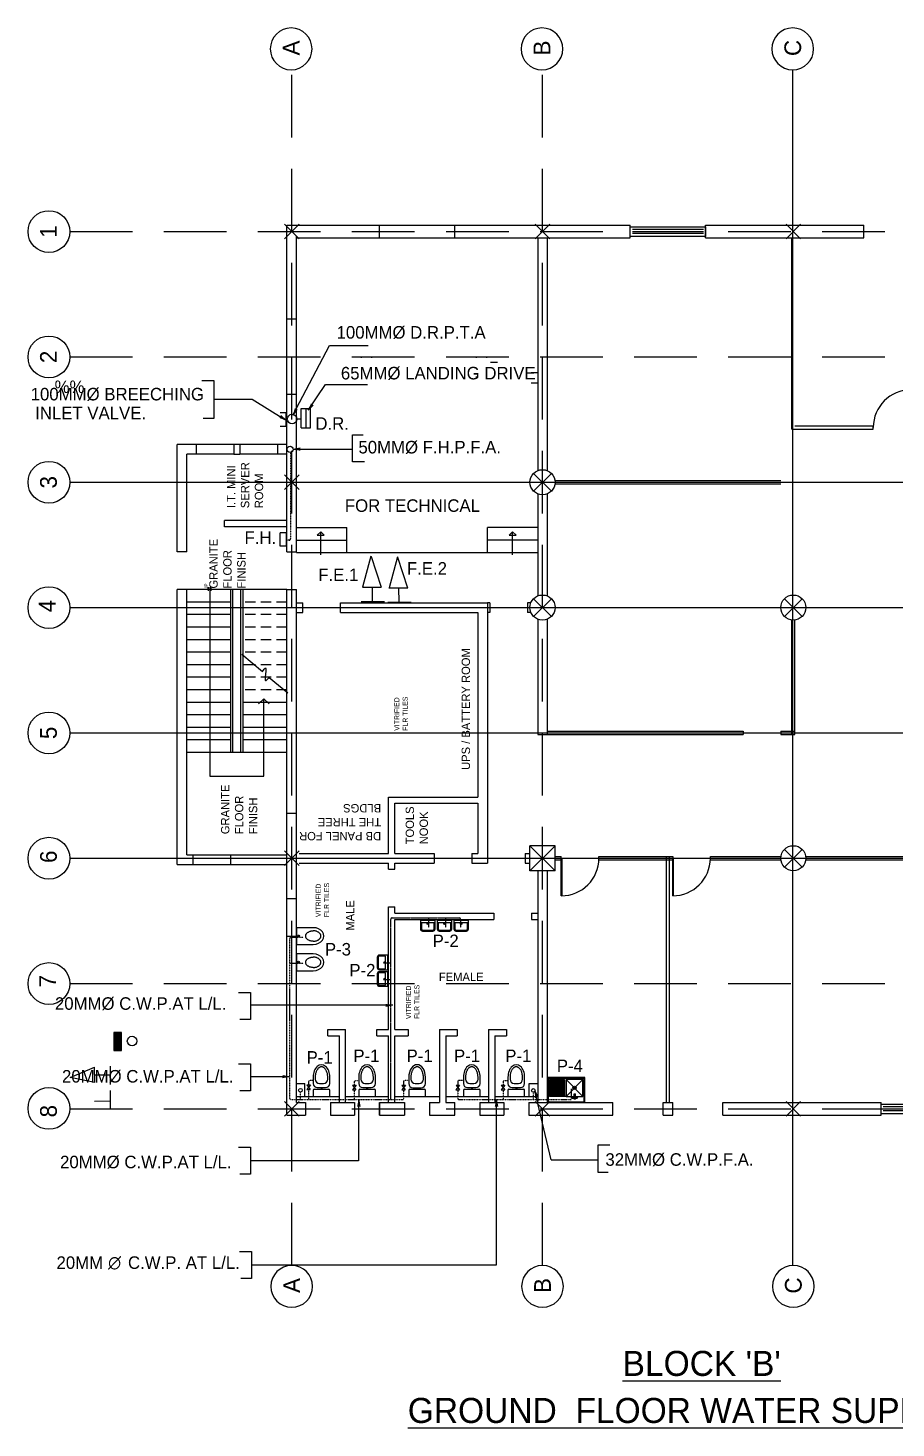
# Model space of a CAD drawing. Extents: x -2017610 to 288295, y -639251 to 250994.
# Drawn here: x -297387 to -276622, y -79138 to -45626 of the extents above; entities that cross this region are included whole.
import ezdxf
from ezdxf.enums import TextEntityAlignment as Align

# ---------------------------------------------------------------- set-up
doc = ezdxf.new("R2010")
doc.units = 0
doc.header["$LTSCALE"] = 2
doc.header["$MEASUREMENT"] = 0
for name, pattern in [('DASHDOT', [1, 0.5, -0.25, 0, -0.25]), ('DASHED', [0.75, 0.5, -0.25]), ('DASHED2', [0.375, 0.25, -0.125])]:
    doc.linetypes.add(name, pattern=pattern)
doc.layers.get('0').update_dxf_attribs({"linetype": 'CONTINUOUS'})
for name, color, linetype in [('DIM', 8, 'CONTINUOUS'), ('DOORS', 8, 'CONTINUOUS'), ('FIXTURES', 7, 'CONTINUOUS'), ('GRID', 8, 'CONTINUOUS'), ('GRIDLINES', 8, 'DASHED2'), ('HANDRAILS', 8, 'CONTINUOUS'), ('HATCH', 8, 'CONTINUOUS'), ('LAYER1', 8, 'CONTINUOUS'), ('LAYER2', 8, 'CONTINUOUS'), ('LAYER3', 8, 'DASHED'), ('LAYER5', 8, 'CONTINUOUS'), ('SUPERVISOR_S_SEAT', 7, 'CONTINUOUS'), ('TEXT', 8, 'CONTINUOUS'), ('TEXT3', 8, 'CONTINUOUS'), ('WALLS', 8, 'CONTINUOUS'), ('WIN_DOORS', 8, 'CONTINUOUS'), ('WINDOWS_DOORS', 8, 'CONTINUOUS')]:
    doc.layers.add(name, color=color, linetype=linetype)
doc.styles.add('LUCY', font='lsansi.ttf')
doc.styles.add('STYLUS', font='stylu.ttf')

# ---------------------------------------------------------------- blocks, each defined once
blk = doc.blocks.new('GRID_NO')
at = {"layer": 'GRID'}
blk.add_circle((0, 500), 500, dxfattribs=at)
blk.add_attdef('GRNO', text='', height=400, dxfattribs=at).set_placement((0, 500), align=Align.MIDDLE_CENTER)
blk = doc.blocks.new('600_SQ_COLUMN')
at = {"layer": 'LAYER1'}
for p, q in [((303, 303), (-297, -297)), ((303, -297), (-297, 303))]:
    blk.add_line(p, q, dxfattribs=at)
at = {"layer": 'LAYER2'}
for p, q in [((-297, -297), (-297, 303)), ((-297, 303), (303, 303)), ((303, -297), (303, 303)), ((-297, -297), (303, -297))]:
    blk.add_line(p, q, dxfattribs=at)
blk = doc.blocks.new('600_DIAM_COLUMN')
at = {"layer": 'LAYER1'}
for p, q in [((86296, -121048), (85872, -121472)), ((86296, -121472), (85872, -121048))]:
    blk.add_line(p, q, dxfattribs=at)
at = {"layer": 'LAYER2'}
blk.add_circle((86084, -121260), 300, dxfattribs=at)
blk = doc.blocks.new('W1800')
at = {"layer": 'WINDOWS_DOORS'}
for p, q in [((0, -1800), (0, 0)), ((0, 0), (230, 0)), ((230, 0), (230, -1800)), ((69, -1750), (69, -50)), ((114, -50), (114, -1750)), ((161, -1750), (161, -50)), ((230, -1800), (0, -1800))]:
    blk.add_line(p, q, dxfattribs=at)
blk = doc.blocks.new('STEP_CUT')
at = {"layer": 'HANDRAILS', "linetype": 'CONTINUOUS'}
for p, q in [((333, 571), (-86, 79)), ((-225, -85), (-599, -524))]:
    blk.add_line(p, q, dxfattribs=at)
for points, knots in [([(-224, 17), (-266, 20), (-337, 17), (-265, -49), (-225, -85)], [321.725709, 321.725709, 321.725709, 321.725709, 418.129398, 535.034836, 535.034836, 535.034836, 535.034836]), ([(-86, 79), (-42, 49), (80, -36), (-134, 10), (-224, 17)], [0, 0, 0, 0, 115.30598, 321.725709, 321.725709, 321.725709, 321.725709])]:
    blk.add_open_spline(points, degree=3, knots=knots, dxfattribs=at)
blk = doc.blocks.new('WC')
for p, q in [((0, 458), (0, 308)), ((50, 458), (50, 408)), ((350, 408), (350, 458)), ((400, 308), (400, 458)), ((0, 150), (0, 0)), ((0, 0), (400, 0)), ((25, 175), (375, 175)), ((100, 208), (300, 208)), ((150, 308), (250, 308)), ((190, 208), (190, 175)), ((210, 208), (210, 175)), ((400, 0), (400, 150))]:
    blk.add_line(p, q)
for centre, radius, start, end in [((150, 408), 100, 180, 270), ((250, 408), 100, 270, 0), ((100, 308), 100, 180, 270), ((25, 150), 25, 90, 180), ((300, 308), 100, 270, 0), ((300, 308), 100, 270, 0), ((375, 150), 25, 360, 90)]:
    blk.add_arc(centre, radius, start, end)
blk.add_ellipse((200, 458), major_axis=(0, 300), ratio=0.666667, start_param=4.712389, end_param=7.853982)
blk.add_open_spline([(350, 458), (350, 466), (350, 474), (348, 496), (347, 510), (342, 537), (339, 551), (332, 576), (327, 588), (318, 611), (312, 622), (301, 641), (294, 650), (283, 665), (277, 670), (266, 681), (261, 685), (250, 693), (244, 696), (233, 701), (228, 703), (217, 706), (212, 707), (201, 708), (196, 708), (185, 706), (180, 705), (169, 702), (163, 700), (152, 694), (147, 691), (136, 682), (130, 678), (119, 667), (114, 661), (104, 647), (99, 640), (89, 624), (85, 616), (77, 598), (73, 589), (66, 569), (63, 559), (58, 538), (56, 527), (53, 506), (52, 494), (50, 475), (50, 466), (50, 458)], degree=3, knots=[4.712389, 4.712389, 4.712389, 4.712389, 4.805294, 4.805294, 4.96378, 4.96378, 5.122267, 5.122267, 5.280753, 5.280753, 5.439239, 5.439239, 5.597725, 5.597725, 5.724795, 5.724795, 5.851866, 5.851866, 5.978936, 5.978936, 6.106006, 6.106006, 6.233076, 6.233076, 6.360146, 6.360146, 6.487216, 6.487216, 6.614287, 6.614287, 6.741357, 6.741357, 6.868427, 6.868427, 6.995497, 6.995497, 7.122567, 7.122567, 7.249638, 7.249638, 7.376708, 7.376708, 7.503778, 7.503778, 7.630848, 7.630848, 7.757918, 7.757918, 7.853982, 7.853982, 7.853982, 7.853982])
blk = doc.blocks.new('BIDET')
for p, q in [((0, 400), (0, 0)), ((400, 0), (400, 400)), ((0, 0), (400, 0)), ((0, 0), (200, 0)), ((0, 0), (200, 0))]:
    blk.add_line(p, q)
for radius in [23.9, 18.9, 13.9]:
    blk.add_circle((200, 50), radius)
blk.add_ellipse((200, 400), major_axis=(0, 256), ratio=0.780874, start_param=4.712389, end_param=7.853982)
for points in [[(325, 400), (325, 406), (325, 413), (323, 429), (322, 439), (318, 459), (316, 469), (309, 487), (306, 496), (298, 512), (293, 520), (284, 534), (279, 540), (268, 551), (263, 556), (252, 564), (246, 568), (235, 574), (229, 576), (218, 579), (213, 580), (202, 581), (197, 581), (186, 580), (180, 579), (169, 576), (164, 573), (153, 567), (147, 564), (136, 555), (131, 550), (120, 538), (115, 532), (106, 518), (101, 510), (93, 494), (90, 485), (84, 466), (81, 457), (78, 437), (76, 427), (75, 411), (75, 406), (75, 400)], [(325, 400), (325, 394), (325, 387), (323, 371), (322, 361), (318, 341), (316, 331), (309, 313), (306, 304), (298, 288), (293, 280), (284, 266), (279, 260), (268, 249), (263, 244), (252, 236), (246, 232), (235, 226), (229, 224), (218, 221), (213, 220), (202, 219), (197, 219), (186, 220), (180, 221), (169, 224), (164, 227), (153, 233), (147, 236), (136, 245), (131, 250), (120, 262), (115, 268), (106, 282), (101, 290), (93, 306), (90, 315), (84, 334), (81, 343), (78, 363), (76, 373), (75, 389), (75, 394), (75, 400)]]:
    blk.add_open_spline(points, degree=3, knots=[4.712389, 4.712389, 4.712389, 4.712389, 4.809848, 4.809848, 4.965569, 4.965569, 5.121291, 5.121291, 5.277012, 5.277012, 5.432733, 5.432733, 5.588455, 5.588455, 5.744176, 5.744176, 5.899897, 5.899897, 6.055619, 6.055619, 6.21134, 6.21134, 6.367061, 6.367061, 6.522783, 6.522783, 6.678504, 6.678504, 6.834226, 6.834226, 6.989947, 6.989947, 7.145668, 7.145668, 7.30139, 7.30139, 7.457111, 7.457111, 7.612832, 7.612832, 7.768554, 7.768554, 7.853982, 7.853982, 7.853982, 7.853982])
blk = doc.blocks.new('SINK900')
for p, q in [((0, 600), (0, 0)), ((900, 600), (0, 600)), ((0, 600), (50, 600)), ((0, 600), (100, 600)), ((20, 580), (20, 20)), ((880, 580), (20, 580)), ((450, 450), (50, 50)), ((50, 450), (450, 50)), ((50, 450), (50, 50)), ((450, 450), (50, 450)), ((168, 489), (325, 489)), ((230, 518), (230, 390)), ((230, 518), (260, 518)), ((260, 390), (230, 390)), ((260, 518), (260, 390)), ((450, 50), (450, 450)), ((450, 50), (450, 450)), ((450, 450), (850, 450)), ((490, 50), (490, 450)), ((490, 425), (850, 425)), ((490, 400), (850, 400)), ((490, 375), (850, 375)), ((490, 350), (850, 350)), ((850, 450), (850, 50)), ((880, 20), (880, 580)), ((900, 0), (900, 600)), ((0, 0), (900, 0)), ((20, 20), (880, 20)), ((50, 50), (450, 50)), ((490, 325), (850, 325)), ((490, 300), (850, 300)), ((490, 275), (850, 275)), ((850, 250), (490, 250)), ((850, 225), (490, 225)), ((850, 225), (490, 225)), ((850, 200), (490, 200)), ((850, 175), (490, 175)), ((850, 150), (490, 150)), ((850, 125), (490, 125)), ((850, 100), (490, 100)), ((850, 75), (490, 75)), ((850, 50), (490, 50))]:
    blk.add_line(p, q)
for centre, radius in [((197, 485), 20), ((288, 485), 20), ((250, 250), 40), ((250, 250), 30)]:
    blk.add_circle(centre, radius)
blk = doc.blocks.new('900_DOOR_2')
at = {"layer": 'LAYER5'}
for p, q in [((900, 20), (0, 20)), ((900, 0), (0, 0))]:
    blk.add_line(p, q, dxfattribs=at)
blk.add_arc((0, 0), 900, 0, 90, dxfattribs=at)
blk = doc.blocks.new('ARROW')
at = {"layer": 'HATCH'}
for p, q in [((-556, 0), (0, 0)), ((-85, 85), (0, 0)), ((-85, 85), (-85, -85)), ((-85, -85), (0, 0))]:
    blk.add_line(p, q, dxfattribs=at)
blk = doc.blocks.new('BASIN350')
for p, q in [((0, 200), (0, 0)), ((0, 0), (350, 0)), ((25, 200), (25, 50)), ((25, 50), (325, 50)), ((300, 250), (50, 250)), ((300, 225), (50, 225)), ((325, 50), (325, 200)), ((350, 0), (350, 200))]:
    blk.add_line(p, q)
for radius in [17.4, 12.4]:
    blk.add_circle((175, 75), radius)
for centre, radius, start, end in [((50, 200), 50, 90, 180), ((50, 200), 25, 90, 180), ((300, 200), 50, 0, 90), ((300, 200), 25, 360, 90)]:
    blk.add_arc(centre, radius, start, end)

msp = doc.modelspace()

# ---------------------------------------------------------------- linework, layer by layer
msp.add_line((-288277.8, -71198.8), (-287877.8, -71198.8))
at = {"layer": 'DIM', "color": 4}
for p, q in [((-295332.9, -69668.8), (-295332.9, -70104.7)), ((-295148.7, -69668.8), (-295332.9, -69668.8)), ((-295328.2, -70104.1), (-295328.2, -69668.2)), ((-295324, -70104.7), (-295324, -69668.8)), ((-295321.1, -70104.7), (-295321.1, -69668.8)), ((-295318.7, -70104.7), (-295318.7, -69668.8)), ((-295314.4, -70104.7), (-295314.4, -69668.8)), ((-295310.4, -70104.7), (-295310.4, -69668.8)), ((-295307, -70104.7), (-295307, -69668.8)), ((-295303.3, -70104.7), (-295303.3, -69668.8)), ((-295299.1, -70104.7), (-295299.1, -69668.8)), ((-295297.7, -70104.7), (-295297.7, -69668.8)), ((-295293.4, -70104.7), (-295293.4, -69668.8)), ((-295290.7, -70104.7), (-295290.7, -69668.3)), ((-295287.7, -70104.7), (-295287.7, -69668.3)), ((-295283.7, -70104.7), (-295283.7, -69668.8)), ((-295283.1, -70102.3), (-295283.1, -69666.4)), ((-295280.6, -70104.7), (-295280.6, -69668.8)), ((-295277.8, -70104.1), (-295277.8, -69668.2)), ((-295274.1, -70104.7), (-295274.1, -69668.8)), ((-295270.2, -70104.7), (-295270.2, -69668.8)), ((-295266, -70104.7), (-295266, -69668.8)), ((-295262.4, -70104.7), (-295262.4, -69668.3)), ((-295258.8, -70104.7), (-295258.8, -69668.3)), ((-295255.9, -70103.5), (-295255.9, -69668.8)), ((-295251.7, -70104.7), (-295251.7, -69668.8)), ((-295248.2, -70104.7), (-295248.2, -69668.8)), ((-295245.2, -70104.7), (-295245.2, -69668.8)), ((-295243.1, -70104.7), (-295243.1, -69668.8)), ((-295239.5, -70104.7), (-295239.5, -69668.8)), ((-295236.1, -70104.7), (-295236.1, -69668.8)), ((-295232.4, -70104.1), (-295232.4, -69668.2)), ((-295230.4, -70104.7), (-295230.4, -69668.8)), ((-295227.4, -70104.7), (-295227.4, -69668.8)), ((-295224.4, -70104.7), (-295224.4, -69668.8)), ((-295222.8, -70104.3), (-295222.8, -69668.4)), ((-295221.7, -70104.7), (-295221.7, -69668.8)), ((-295220.4, -70103.3), (-295220.4, -69668.8)), ((-295218.8, -70104.1), (-295218.8, -69668.8)), ((-295217.3, -70104.5), (-295217.3, -69668.8)), ((-295216, -70104.7), (-295216, -69668.8)), ((-295214.9, -70104.7), (-295214.9, -69668.8)), ((-295213.7, -70104.9), (-295213.7, -69668.8)), ((-295212.3, -70104.7), (-295212.3, -69672.2)), ((-295211.3, -70104.7), (-295211.3, -69672.2)), ((-295209.8, -70105.3), (-295209.8, -69672.8)), ((-295208.2, -70104.6), (-295208.2, -69672.1)), ((-295207.1, -70104.6), (-295207.1, -69672.1)), ((-295205.5, -70104.7), (-295205.5, -69672.2)), ((-295203.8, -70104.9), (-295203.8, -69672.3)), ((-295202.4, -70104.7), (-295202.4, -69668.8)), ((-295200.9, -70104.3), (-295200.9, -69668.4)), ((-295199.8, -70104.5), (-295199.8, -69668.6)), ((-295198.8, -70104.7), (-295198.8, -69668.8)), ((-295197.3, -70104.9), (-295197.3, -69669)), ((-295196.4, -70104.9), (-295196.4, -69669)), ((-295195.7, -70105.3), (-295195.7, -69669.4)), ((-295194.4, -70104.7), (-295194.4, -69668.8)), ((-295193.3, -70104.7), (-295193.3, -69668.8)), ((-295192, -70104.7), (-295192, -69668.8)), ((-295190.8, -70104.7), (-295190.8, -69668.8)), ((-295189.9, -70104.5), (-295189.9, -69668.6)), ((-295189.2, -70104.7), (-295189.2, -69668.8)), ((-295188.2, -70104.6), (-295188.2, -69668.7)), ((-295187.3, -70104.7), (-295187.3, -69668.8)), ((-295186.4, -70104.7), (-295186.4, -69668.8)), ((-295185.4, -70104.3), (-295185.4, -69668.8)), ((-295184.2, -70104.7), (-295184.2, -69668.8)), ((-295183.3, -70104.8), (-295183.3, -69668.8)), ((-295182, -70105.1), (-295182, -69668.8)), ((-295180.1, -70106.5), (-295180.1, -69670.6)), ((-295178.3, -70108.3), (-295178.3, -69672.4)), ((-295176.8, -70107), (-295176.8, -69671.1)), ((-295175.5, -70107.9), (-295175.5, -69672)), ((-295172.9, -70108.3), (-295172.9, -69672.4)), ((-295171.1, -70107.5), (-295171.1, -69671.6)), ((-295169.4, -70108.3), (-295169.4, -69672.4)), ((-295167.2, -70108.3), (-295167.2, -69672.4)), ((-295165.5, -70108.3), (-295165.5, -69672.4)), ((-295164, -70104), (-295164, -69668.1)), ((-295162.3, -70104), (-295162.3, -69668.1)), ((-295160.4, -70110.1), (-295160.4, -69674.2)), ((-295160, -70110.5), (-295160, -69674.6)), ((-295158.2, -70110.1), (-295158.2, -69674.2)), ((-295156.9, -70109.7), (-295156.9, -69673.8)), ((-295155, -70108.3), (-295155, -69672.4)), ((-295152.8, -70104.7), (-295152.8, -69668.8)), ((-295332.9, -70104.7), (-295148.7, -70104.7)), ((-295332.9, -70104.7), (-295324, -70104.7)), ((-295318.7, -70104.7), (-295287.7, -70104.7)), ((-296379, -70743.7), (-295793.2, -70499.9)), ((-295788, -70866.1), (-295793.2, -70499.9)), ((-295407.6, -70689), (-295790.4, -70694.5)), ((-295419.2, -70478.8), (-295419.2, -70918.8)), ((-295788, -70866.1), (-296379, -70743.7)), ((-295415.5, -71314.4), (-295798.3, -71319.9)), ((-295419.2, -71058.8), (-295419.2, -71498.8))]:
    msp.add_line(p, q, dxfattribs=at)
msp.add_circle((-294897.1, -69875.5), 114.5, dxfattribs=at)
at = {"layer": 'DOORS', "color": 1}
for p, q in [((-291052.4, -54889.8), (-290170.2, -53227.6)), ((-290683.4, -54772.6), (-290271.7, -54162.2)), ((-290271.7, -54162.2), (-289262.4, -54162.2)), ((-291211.7, -55021.3), (-291336.7, -54904.5)), ((-291052.4, -54889.8), (-290944.1, -54757.3)), ((-290683.4, -54772.6), (-290562.4, -54651.6)), ((-291044.1, -55711), (-290876.4, -55677.5)), ((-291044.1, -55711), (-289624.4, -55711)), ((-288660.2, -69017.4), (-292063.6, -69017.4)), ((-288660.2, -69017.4), (-288828, -69051)), ((-292063.6, -70722.3), (-291127.7, -70722.3)), ((-291127.7, -70722.3), (-291295.5, -70755.8)), ((-289479.9, -71277.1), (-289479.9, -72741.7)), ((-289479.9, -71277.1), (-289446.3, -71444.8)), ((-286187.6, -71277.1), (-286187.6, -75236.9)), ((-286187.6, -71277.1), (-286154, -71444.8)), ((-285264.4, -71066.9), (-285192.6, -71222.1)), ((-284867.6, -72715.7), (-285264.4, -71066.9)), ((-284867.6, -72715.7), (-283757.8, -72715.7)), ((-289479.9, -72741.7), (-292063.6, -72741.7)), ((-286187.6, -75236.9), (-292039, -75236.9))]:
    msp.add_line(p, q, dxfattribs=at)
for points in [[(-290683.4, -54772.6), (-290562.4, -54651.6), (-290617.3, -54613)], [(-291211.7, -55021.3), (-291336.7, -54904.5), (-291373.5, -54960.7)], [(-291052.4, -54889.8), (-290944.1, -54757.3), (-291002.6, -54724.4)], [(-291044.1, -55711), (-290876.4, -55677.5), (-290874.7, -55744.6)], [(-288660.2, -69017.4), (-288828, -69051), (-288829.7, -68983.9)], [(-291127.7, -70722.3), (-291295.5, -70755.8), (-291297.2, -70688.7)], [(-289479.9, -71277.1), (-289446.3, -71444.8), (-289513.4, -71446.5)], [(-286187.6, -71277.1), (-286154, -71444.8), (-286221.1, -71446.5)], [(-285264.4, -71066.9), (-285192.6, -71222.1), (-285257.4, -71239.5)]]:
    msp.add_solid(points, dxfattribs=at)
at = {"layer": 'FIXTURES'}
for p, q in [((-288277.8, -70741.2), (-288277.8, -70891.2)), ((-288252.8, -71023.8), (-287902.8, -71023.8)), ((-288227.8, -70741.2), (-288227.8, -70791.2)), ((-288177.8, -70991.2), (-287977.8, -70991.2)), ((-288127.8, -70891.2), (-288027.8, -70891.2)), ((-288087.8, -70991.2), (-288087.8, -71023.8)), ((-288067.8, -70991.2), (-288067.8, -71023.8)), ((-287927.8, -70791.2), (-287927.8, -70741.2)), ((-287877.8, -70891.2), (-287877.8, -70741.2)), ((-288277.8, -71048.8), (-288277.8, -71198.8)), ((-287877.8, -71198.8), (-287877.8, -71048.8))]:
    msp.add_line(p, q, dxfattribs=at)
for centre, radius, start, end in [((-288177.8, -70891.2), 100, 180, 270), ((-288252.8, -71048.8), 25, 90, 180), ((-288127.8, -70791.2), 100, 180, 270), ((-288027.8, -70791.2), 100, 270, 0), ((-287977.8, -70891.2), 100, 270, 0), ((-287977.8, -70891.2), 100, 270, 0), ((-287902.8, -71048.8), 25, 0, 90)]:
    msp.add_arc(centre, radius, start, end, dxfattribs=at)
msp.add_ellipse((-288077.8, -70741.2), major_axis=(0, 300), ratio=0.6666667, start_param=4.712389, end_param=7.8539816, dxfattribs=at)
msp.add_open_spline([(-287927.8, -70741.2), (-287927.8, -70733), (-287928.1, -70724.7), (-287929.5, -70702.5), (-287931.1, -70688.6), (-287935.7, -70661.5), (-287938.7, -70648.3), (-287946.1, -70622.9), (-287950.4, -70610.8), (-287960.1, -70587.9), (-287965.6, -70577.2), (-287977.2, -70557.5), (-287983.5, -70548.6), (-287995.2, -70534.2), (-288000.6, -70528.4), (-288011.5, -70518.1), (-288017.1, -70513.7), (-288028.2, -70506), (-288033.7, -70502.8), (-288044.7, -70497.6), (-288050.2, -70495.7), (-288060.9, -70492.8), (-288066.3, -70491.9), (-288076.9, -70491.1), (-288082.1, -70491.2), (-288092.8, -70492.4), (-288098.1, -70493.5), (-288108.9, -70496.9), (-288114.4, -70499.1), (-288125.4, -70504.8), (-288131, -70508.3), (-288142.1, -70516.5), (-288147.6, -70521.2), (-288158.5, -70532), (-288163.8, -70538.1), (-288174.1, -70551.4), (-288179.1, -70558.7), (-288188.5, -70574.4), (-288192.9, -70582.8), (-288201.1, -70600.6), (-288204.8, -70609.9), (-288211.6, -70629.5), (-288214.6, -70639.7), (-288219.7, -70660.6), (-288221.8, -70671.4), (-288225.1, -70693.3), (-288226.3, -70704.4), (-288227.6, -70724.1), (-288227.8, -70732.7), (-288227.8, -70741.2)], degree=3, knots=[4.712389, 4.712389, 4.712389, 4.712389, 4.8052943, 4.8052943, 4.9637805, 4.9637805, 5.1222667, 5.1222667, 5.2807528, 5.2807528, 5.439239, 5.439239, 5.5977252, 5.5977252, 5.7247954, 5.7247954, 5.8518656, 5.8518656, 5.9789357, 5.9789357, 6.1060059, 6.1060059, 6.2330761, 6.2330761, 6.3601463, 6.3601463, 6.4872164, 6.4872164, 6.6142866, 6.6142866, 6.7413568, 6.7413568, 6.868427, 6.868427, 6.9954972, 6.9954972, 7.1225673, 7.1225673, 7.2496375, 7.2496375, 7.3767077, 7.3767077, 7.5037779, 7.5037779, 7.630848, 7.630848, 7.7579182, 7.7579182, 7.8539816, 7.8539816, 7.8539816, 7.8539816], dxfattribs=at)
at = {"layer": 'GRIDLINES', "ltscale": 3000}
for p, q in [((-291077.8, -75247.9), (-291077.8, -46625.9)), ((-285077.8, -75247.9), (-285077.8, -46625.9)), ((-296386.8, -50498.8), (-256876.3, -50498.8)), ((-296386.8, -53498.8), (-256876.3, -53498.8)), ((-296386.8, -68498.8), (-256876.3, -68498.8)), ((-296386.8, -71498.8), (-256876.3, -71498.8))]:
    msp.add_line(p, q, dxfattribs=at)
at = {"layer": 'GRIDLINES', "color": 8, "linetype": 'CONTINUOUS', "ltscale": 3000}
for p, q in [((-279091.3, -75247.9), (-279091.3, -46625.9)), ((-279115.3, -55226.1), (-279115.3, -50673.8)), ((-279115.3, -55226.1), (-277165.3, -55226.1)), ((-279115.3, -55226.1), (-279040.3, -55226.1)), ((-279040.3, -55151.1), (-277165.3, -55151.1)), ((-296386.8, -56498.8), (-256876.3, -56498.8)), ((-284780.2, -56461.3), (-279375.5, -56461.3)), ((-284780.2, -56536.3), (-279375.5, -56536.3)), ((-296386.8, -59498.8), (-256876.3, -59498.8)), ((-279115.3, -62536.3), (-279115.3, -59796.4)), ((-279040.3, -62536.3), (-279040.3, -59796.4)), ((-296386.8, -62498.8), (-256876.3, -62498.8)), ((-284962.8, -62461.3), (-280277.8, -62461.3)), ((-284962.8, -62536.3), (-280277.8, -62536.3)), ((-280277.8, -62461.3), (-280277.8, -62536.3)), ((-279377.8, -62461.3), (-279377.8, -62536.3)), ((-279377.8, -62461.3), (-279040.3, -62461.3)), ((-279377.8, -62536.3), (-279040.3, -62536.3)), ((-296386.8, -65498.8), (-256876.3, -65498.8)), ((-283727.8, -65461.3), (-282192.8, -65461.3)), ((-283727.8, -65536.3), (-281962.8, -65536.3)), ((-282192.8, -65461.3), (-281962.8, -65461.3)), ((-282115.3, -71348.8), (-282115.3, -65461.3)), ((-282040.3, -71348.8), (-282040.3, -65461.3)), ((-281962.8, -65461.3), (-281962.8, -65536.3)), ((-281062.8, -65461.3), (-279375.5, -65461.3)), ((-281062.8, -65536.3), (-281062.8, -65461.3)), ((-281062.8, -65536.3), (-279375.5, -65536.3)), ((-278780.2, -65461.3), (-274427.8, -65461.3)), ((-278780.2, -65536.3), (-274427.8, -65536.3))]:
    msp.add_line(p, q, dxfattribs=at)
at = {"layer": 'GRIDLINES', "color": 206, "linetype": 'CONTINUOUS', "ltscale": 3000}
for p, q in [((-277165.3, -55226.1), (-277165.3, -55151.1)), ((-284777.8, -65461.3), (-284627.8, -65461.3)), ((-284777.8, -65536.3), (-284627.8, -65536.3)), ((-284627.8, -65536.3), (-284627.8, -65461.3)), ((-283727.8, -65536.3), (-283727.8, -65461.3))]:
    msp.add_line(p, q, dxfattribs=at)
at = {"layer": 'HANDRAILS'}
for p, q in [((-292537.8, -62968.8), (-292537.8, -59068.8)), ((-292487.8, -62968.8), (-292487.8, -59068.8)), ((-292292.8, -62968.8), (-292292.8, -59068.8)), ((-292242.8, -62968.8), (-292242.8, -59068.8))]:
    msp.add_line(p, q, dxfattribs=at)
at = {"layer": 'HATCH'}
for p, q in [((-289410, -53518.1), (-289410, -53498.8)), ((-289160, -53518.1), (-289160, -53498.8)), ((-286660, -53518.1), (-286660, -53498.8)), ((-286410, -53518.1), (-286410, -53498.8)), ((-286152.9, -53630), (-286325, -53630)), ((-285192.8, -53880), (-285352.9, -53880)), ((-286660, -53988.1), (-286660, -53968.1)), ((-285192.8, -54130), (-285352.9, -54130)), ((-290962.8, -57583.8), (-289762.8, -57583.8)), ((-289762.8, -58183.8), (-289762.8, -57583.8)), ((-286392.8, -58183.8), (-286392.8, -57583.8)), ((-285192.8, -57583.8), (-286392.8, -57583.8)), ((-290962.8, -57883.8), (-289762.8, -57883.8)), ((-285192.8, -57883.8), (-286392.8, -57883.8)), ((-290962.8, -58183.8), (-285192.8, -58183.8)), ((-293065.3, -59100.9), (-293065.3, -59010.9)), ((-293035.3, -59007), (-293035.3, -63531.5)), ((-293005.3, -59100.9), (-293005.3, -59010.9)), ((-291745.3, -61681.5), (-291870.3, -61806.5)), ((-291745.3, -63531.5), (-291745.3, -61681.5)), ((-291745.3, -61681.5), (-291620.3, -61806.5)), ((-293035.3, -63531.5), (-291745.3, -63531.5))]:
    msp.add_line(p, q, dxfattribs=at)
at = {"layer": 'LAYER1'}
for p, q in [((-291252.8, -50323.8), (-290902.8, -50673.8)), ((-290902.8, -50323.8), (-291252.8, -50673.8)), ((-285252.8, -50323.8), (-284902.8, -50673.8)), ((-284902.8, -50323.8), (-285252.8, -50673.8)), ((-279252.8, -50323.8), (-278902.8, -50673.8)), ((-278902.8, -50323.8), (-279252.8, -50673.8)), ((-291252.8, -56323.8), (-290902.8, -56673.8)), ((-290902.8, -56323.8), (-291252.8, -56673.8)), ((-292242.8, -59068.8), (-293587.8, -59068.8)), ((-291192.8, -59068.8), (-292242.8, -59068.8)), ((-292537.8, -59368.8), (-293587.8, -59368.8)), ((-292537.8, -59668.8), (-293587.8, -59668.8)), ((-292537.8, -59968.8), (-293587.8, -59968.8)), ((-292537.8, -60268.8), (-293587.8, -60268.8)), ((-292537.8, -60568.8), (-293587.8, -60568.8)), ((-292537.8, -60868.8), (-293587.8, -60868.8)), ((-291968.4, -60868.8), (-292242.8, -60868.8)), ((-292537.8, -61168.8), (-293587.8, -61168.8)), ((-292537.8, -61468.8), (-293587.8, -61468.8)), ((-292537.8, -61768.8), (-293587.8, -61768.8)), ((-291192.8, -61768.8), (-292242.8, -61768.8)), ((-292537.8, -62068.8), (-293587.8, -62068.8)), ((-291192.8, -62068.8), (-292242.8, -62068.8)), ((-292537.8, -62368.8), (-293587.8, -62368.8)), ((-291192.8, -62368.8), (-292242.8, -62368.8)), ((-292537.8, -62668.8), (-293587.8, -62668.8)), ((-291192.8, -62968.8), (-293587.8, -62968.8)), ((-291192.8, -62668.8), (-292242.8, -62668.8)), ((-291252.8, -65323.8), (-290902.8, -65673.8)), ((-290902.8, -65323.8), (-291252.8, -65673.8)), ((-291252.8, -71323.8), (-290902.8, -71673.8)), ((-290902.8, -71323.8), (-291252.8, -71673.8)), ((-285252.8, -71323.8), (-284902.8, -71673.8)), ((-284902.8, -71323.8), (-285252.8, -71673.8)), ((-279252.8, -71323.8), (-278902.8, -71673.8)), ((-278902.8, -71323.8), (-279252.8, -71673.8))]:
    msp.add_line(p, q, dxfattribs=at)
at = {"layer": 'LAYER3', "linetype": 'DASHED2', "ltscale": 500}
for p, q in [((-291192.8, -59368.8), (-292242.8, -59368.8)), ((-291192.8, -59668.8), (-292242.8, -59668.8)), ((-291192.8, -59968.8), (-292242.8, -59968.8)), ((-291192.8, -60268.8), (-292242.8, -60268.8)), ((-291192.8, -60568.8), (-292242.8, -60568.8)), ((-291192.8, -60868.8), (-291968.4, -60868.8)), ((-291192.8, -61168.8), (-292242.8, -61168.8)), ((-291192.8, -61468.8), (-292242.8, -61468.8))]:
    msp.add_line(p, q, dxfattribs=at)
at = {"layer": 'TEXT3', "color": 1}
for p, q in [((-290170.2, -53227.6), (-289251.3, -53227.6)), ((-293228.4, -54061.7), (-292940.6, -54061.7)), ((-292940.6, -54061.7), (-292940.6, -54975)), ((-292023.1, -54518.4), (-292940.6, -54518.4)), ((-291242, -55001.5), (-292023.1, -54518.4)), ((-292940.6, -54975), (-293194.5, -54975)), ((-289624.4, -56013.7), (-289624.4, -55366.4)), ((-289624.4, -55366.4), (-289370.5, -55366.4)), ((-289336.6, -56013.7), (-289624.4, -56013.7)), ((-292351.3, -68714.7), (-292063.6, -68714.7)), ((-292063.6, -68714.7), (-292063.6, -69362.1)), ((-292063.6, -69362.1), (-292317.5, -69362.1)), ((-292351.3, -70419.6), (-292063.6, -70419.6)), ((-292063.6, -70419.6), (-292063.6, -71066.9)), ((-292063.6, -71066.9), (-292317.5, -71066.9)), ((-283470.1, -72370), (-283757.8, -72370)), ((-283757.8, -72370), (-283757.8, -73017.4)), ((-292351.3, -72412.4), (-292063.6, -72412.4)), ((-292063.6, -72412.4), (-292063.6, -73059.7)), ((-283757.8, -73017.4), (-283503.9, -73017.4)), ((-292063.6, -73059.7), (-292317.5, -73059.7)), ((-292326.7, -74913.2), (-292039, -74913.2)), ((-292039, -74913.2), (-292039, -75560.6)), ((-292039, -75560.6), (-292292.9, -75560.6))]:
    msp.add_line(p, q, dxfattribs=at)
at = {"layer": 'TEXT3', "color": 4}
for p, q in [((-291215.4, -54836), (-291350.4, -54836)), ((-291215.4, -54836), (-291215.4, -55163.3)), ((-291215.4, -55163.3), (-291350.4, -55163.3)), ((-291183.4, -54988), (-291215.4, -54988)), ((-291351.9, -58029.6), (-291351.9, -57711.5)), ((-291204.2, -57711.5), (-291351.9, -57711.5)), ((-291204.2, -58029.6), (-291204.2, -57711.5)), ((-291204.2, -58027.3), (-291351.9, -58027.3)), ((-289181.7, -58271.3), (-289384.6, -59012.5)), ((-289180.7, -58278.2), (-288940.6, -59011.7)), ((-288545.2, -58287.9), (-288748.1, -59029.1)), ((-288544.2, -58294.8), (-288304.1, -59028.4)), ((-289388.3, -59012.5), (-288939.6, -59011.7)), ((-289147.5, -59353.2), (-289148.1, -59012.1)), ((-288751.8, -59029.1), (-288303.1, -59028.4)), ((-288511, -59369.9), (-288511.6, -59028.7)), ((-289415, -59353.6), (-288855, -59352.7)), ((-288778.5, -59370.3), (-288218.5, -59369.4)), ((-288708.8, -68013.7), (-288886.2, -68013.7)), ((-288708.8, -68411.6), (-288886.2, -68411.6))]:
    msp.add_line(p, q, dxfattribs=at)
at = {"layer": 'TEXT3', "color": 4, "linetype": 'DASHDOT'}
for p, q in [((-291107.9, -55783.3), (-291107.9, -57855.2)), ((-291137.9, -57885.2), (-291204.2, -57885.2)), ((-291127.7, -67425.6), (-291127.7, -71247.1)), ((-290804.7, -67395.6), (-291097.7, -67395.6)), ((-290804.7, -68022), (-291127.7, -68022)), ((-290672.8, -70847.5), (-290672.8, -70924.4)), ((-290672.8, -71033.7), (-290672.8, -71277.1)), ((-290552.8, -70817.5), (-290642.8, -70817.5)), ((-289581.9, -70855.8), (-289581.9, -70941.6)), ((-289581.9, -71042), (-289581.9, -71277.1)), ((-289471.9, -70825.8), (-289551.9, -70825.8)), ((-288401.9, -70845.8), (-288401.9, -70941.6)), ((-288401.9, -71042), (-288401.9, -71247.1)), ((-288277.8, -70815.8), (-288371.9, -70815.8)), ((-287105, -70845.8), (-287105, -70915.8)), ((-287105, -71042), (-287105, -71247.1)), ((-286965, -70815.8), (-287075, -70815.8)), ((-286021.9, -70855.8), (-286021.9, -70927.1)), ((-286021.9, -71042), (-286021.9, -71277.1)), ((-285901.9, -70825.8), (-285991.9, -70825.8)), ((-284382.9, -71247.1), (-284382.9, -71020.8)), ((-291097.7, -71277.1), (-288431.9, -71277.1)), ((-290873.9, -71095.4), (-290873.9, -71277.1)), ((-287075, -71277.1), (-284412.9, -71277.1)), ((-285298.9, -71100.2), (-285298.9, -71277.1))]:
    msp.add_line(p, q, dxfattribs=at)
at = {"layer": 'TEXT3', "color": 4, "linetype": 'DASHED'}
for p, q in [((-288708.8, -71277.1), (-288708.8, -66958.6)), ((-288678.8, -66928.6), (-287068.2, -66928.6)), ((-287803.7, -66928.6), (-287803.7, -67159.9)), ((-287399.7, -66928.6), (-287399.7, -67159.9)), ((-287038.2, -66958.6), (-287038.2, -67159.9))]:
    msp.add_line(p, q, dxfattribs=at)
at = {"layer": 'TEXT3', "color": 4, "linetype": 'CONTINUOUS'}
for p, q in [((-290630, -70924.4), (-290716.9, -71033.7)), ((-290716.9, -71033.7), (-290634.2, -71033.7)), ((-290715.6, -70924.4), (-290630, -70924.4)), ((-290715.6, -70924.4), (-290634.2, -71033.7)), ((-289539.2, -70932.7), (-289626, -71042)), ((-289626, -71042), (-289543.4, -71042)), ((-289624.7, -70932.7), (-289539.2, -70932.7)), ((-289624.7, -70932.7), (-289543.4, -71042)), ((-288359.2, -70932.7), (-288446, -71042)), ((-288446, -71042), (-288363.4, -71042)), ((-288444.7, -70932.7), (-288359.2, -70932.7)), ((-288444.7, -70932.7), (-288363.4, -71042)), ((-287062.2, -70932.7), (-287149, -71042)), ((-287149, -71042), (-287066.4, -71042)), ((-287147.7, -70932.7), (-287062.2, -70932.7)), ((-287147.7, -70932.7), (-287066.4, -71042)), ((-285979.2, -70932.7), (-286066, -71042)), ((-286066, -71042), (-285983.4, -71042)), ((-286064.7, -70932.7), (-285979.2, -70932.7)), ((-286064.7, -70932.7), (-285983.4, -71042))]:
    msp.add_line(p, q, dxfattribs=at)
at = {"layer": 'TEXT3', "color": 4}
msp.add_circle((-291116.9, -55711), 72.8, dxfattribs=at)
at = {"layer": 'TEXT3', "color": 4, "linetype": 'DASHDOT'}
for centre, start, end in [((-291137.9, -57855.2), 270, 0), ((-291097.7, -67425.6), 90, 180), ((-290642.8, -70847.5), 90, 180), ((-289551.9, -70855.8), 90, 180), ((-288371.9, -70845.8), 90, 180), ((-287075, -70845.8), 90, 180), ((-285991.9, -70855.8), 90, 180), ((-291097.7, -71247.1), 180, 270), ((-288431.9, -71247.1), 270, 360), ((-287075, -71247.1), 180, 270), ((-284412.9, -71247.1), 270, 0)]:
    msp.add_arc(centre, 30, start, end, dxfattribs=at)
at = {"layer": 'TEXT3', "color": 4, "linetype": 'DASHED'}
msp.add_arc((-288678.8, -66958.6), 30, 90, 180, dxfattribs=at)
at = {"layer": 'TEXT3', "color": 4}
msp.add_arc((-287068.2, -66958.6), 30, 0, 90, dxfattribs=at)
at = {"layer": 'WALLS'}
for p, q in [((-291192.8, -50348.8), (-288977.8, -50348.8)), ((-291192.8, -54398.8), (-291192.8, -50348.8)), ((-288977.8, -50648.8), (-288977.8, -50348.8)), ((-288977.8, -50348.8), (-282977.8, -50348.8)), ((-287177.8, -50648.8), (-287177.8, -50348.8)), ((-282977.8, -50648.8), (-282977.8, -50348.8)), ((-281177.8, -50648.8), (-281177.8, -50348.8)), ((-281177.8, -50348.8), (-277392.8, -50348.8)), ((-277392.8, -50648.8), (-277392.8, -50348.8)), ((-290962.8, -54398.8), (-290962.8, -50613.8)), ((-290962.8, -50648.8), (-288977.8, -50648.8)), ((-288977.8, -50648.8), (-282977.8, -50648.8)), ((-285192.8, -50648.8), (-285192.8, -56221.7)), ((-284962.8, -50648.8), (-284962.8, -56221.7)), ((-281177.8, -50648.8), (-277392.8, -50648.8)), ((-290962.8, -52598.8), (-291192.8, -52598.8)), ((-290962.8, -54398.8), (-291192.8, -54398.8)), ((-291192.8, -58168.8), (-291192.8, -54398.8)), ((-290962.8, -58168.8), (-290962.8, -54398.8)), ((-292465.3, -55598.8), (-293817.8, -55598.8)), ((-293817.8, -58168.8), (-293817.8, -55598.8)), ((-293365.3, -55598.8), (-293365.3, -55828.8)), ((-292465.3, -55598.8), (-292465.3, -55828.8)), ((-292315.3, -55598.8), (-292465.3, -55598.8)), ((-291192.8, -55598.8), (-292315.3, -55598.8)), ((-292315.3, -55598.8), (-292315.3, -55828.8)), ((-291415.3, -55598.8), (-291415.3, -55828.8)), ((-292465.3, -55828.8), (-293587.8, -55828.8)), ((-293587.8, -58168.8), (-293587.8, -55828.8)), ((-292465.3, -55828.8), (-292315.3, -55828.8)), ((-291192.8, -55828.8), (-292315.3, -55828.8)), ((-285192.8, -56775.9), (-285192.8, -59221.7)), ((-284962.8, -56775.9), (-284962.8, -59221.7)), ((-292687.8, -57568.8), (-292687.8, -57418.8)), ((-292315.3, -57418.8), (-292687.8, -57418.8)), ((-291192.8, -57568.8), (-292687.8, -57568.8)), ((-291192.8, -57418.8), (-292315.3, -57418.8)), ((-293587.8, -58168.8), (-293817.8, -58168.8)), ((-291192.8, -58168.8), (-290962.8, -58168.8)), ((-293817.8, -65123.8), (-293817.8, -59068.8)), ((-293587.8, -59068.8), (-293817.8, -59068.8)), ((-293587.8, -65123.8), (-293587.8, -59068.8)), ((-291192.8, -59068.8), (-290962.8, -59068.8)), ((-291192.8, -65323.8), (-291192.8, -59068.8)), ((-290962.8, -65323.8), (-290962.8, -59068.8)), ((-290962.8, -59383.8), (-290812.8, -59383.8)), ((-290962.8, -59613.8), (-290812.8, -59613.8)), ((-290812.8, -59613.8), (-290812.8, -59383.8)), ((-289912.8, -59613.8), (-289912.8, -59383.8)), ((-289912.8, -59383.8), (-286392.8, -59383.8)), ((-289912.8, -59613.8), (-286622.8, -59613.8)), ((-286622.8, -59613.8), (-286622.8, -64033.8)), ((-286392.8, -59383.8), (-286392.8, -65613.8)), ((-286335.3, -59383.8), (-286392.8, -59383.8)), ((-286335.3, -59613.8), (-286392.8, -59613.8)), ((-286335.3, -59383.8), (-286335.3, -59613.8)), ((-285354.9, -59383.8), (-285435.3, -59383.8)), ((-285435.3, -59383.8), (-285435.3, -59613.8)), ((-285354.9, -59613.8), (-285435.3, -59613.8)), ((-285192.8, -59775.9), (-285192.8, -62536.3)), ((-284962.8, -59775.9), (-284962.8, -62536.3)), ((-285192.8, -62536.3), (-284962.8, -62536.3)), ((-288762.8, -64033.8), (-286622.8, -64033.8)), ((-288762.8, -65383.8), (-288762.8, -64033.8)), ((-288612.8, -64183.8), (-286622.8, -64183.8)), ((-288612.8, -65383.8), (-288612.8, -64183.8)), ((-286622.8, -64183.8), (-286622.8, -65383.8)), ((-291192.8, -64423.8), (-290962.8, -64423.8)), ((-293817.8, -65648.8), (-293817.8, -65123.8)), ((-293587.8, -65418.8), (-293587.8, -65123.8)), ((-291192.8, -67361.3), (-291192.8, -65323.8)), ((-290962.8, -67361.3), (-290962.8, -65323.8)), ((-293817.8, -65648.8), (-292537.8, -65648.8)), ((-293587.8, -65418.8), (-292537.8, -65418.8)), ((-293437.8, -65648.8), (-293437.8, -65418.8)), ((-292537.8, -65648.8), (-292537.8, -65418.8)), ((-292537.8, -65418.8), (-291192.8, -65418.8)), ((-292537.8, -65648.8), (-291192.8, -65648.8)), ((-290902.8, -65383.8), (-288762.8, -65383.8)), ((-290902.8, -65613.8), (-288762.8, -65613.8)), ((-288762.8, -65763.8), (-288762.8, -65613.8)), ((-288612.8, -65383.8), (-287672.8, -65383.8)), ((-288612.8, -65763.8), (-288612.8, -65613.8)), ((-288612.8, -65613.8), (-287672.8, -65613.8)), ((-287672.8, -65383.8), (-287672.8, -65613.8)), ((-286772.8, -65383.8), (-286772.8, -65613.8)), ((-286772.8, -65383.8), (-286622.8, -65383.8)), ((-286772.8, -65613.8), (-286392.8, -65613.8)), ((-285492.8, -65383.8), (-285492.8, -65613.8)), ((-285492.8, -65383.8), (-285377.8, -65383.8)), ((-285492.8, -65613.8), (-285377.8, -65613.8)), ((-288762.8, -65763.8), (-288612.8, -65763.8)), ((-285192.8, -65798.8), (-285192.8, -71323.8)), ((-285192.8, -65798.8), (-285192.8, -65923.8)), ((-284962.8, -65798.8), (-284962.8, -71323.8)), ((-291192.8, -66461.3), (-290962.8, -66461.3)), ((-291192.8, -66461.3), (-290962.8, -66461.3)), ((-288762.8, -66663.8), (-288612.8, -66663.8)), ((-288762.8, -69598.8), (-288762.8, -66663.8)), ((-288612.8, -66813.8), (-288612.8, -66663.8)), ((-288612.8, -66813.8), (-286242.8, -66813.8)), ((-288612.8, -66963.8), (-286242.8, -66963.8)), ((-288612.8, -69598.8), (-288612.8, -66963.8)), ((-286242.8, -66813.8), (-286242.8, -66963.8)), ((-285342.8, -66813.8), (-285342.8, -66963.8)), ((-285342.8, -66813.8), (-285192.8, -66813.8)), ((-285342.8, -66963.8), (-285192.8, -66963.8)), ((-291192.8, -68498.8), (-291192.8, -67361.3)), ((-291192.8, -67361.3), (-290962.8, -67361.3)), ((-290962.8, -71348.8), (-290962.8, -67361.3)), ((-291192.8, -71648.8), (-291192.8, -68498.8)), ((-290212.8, -69598.8), (-289787.8, -69598.8)), ((-290212.8, -69748.8), (-290212.8, -69598.8)), ((-289787.8, -71348.8), (-289787.8, -69598.8)), ((-289037.8, -69748.8), (-289037.8, -69598.8)), ((-289037.8, -69598.8), (-288762.8, -69598.8)), ((-288612.8, -69598.8), (-288292.8, -69598.8)), ((-288292.8, -69598.8), (-288292.8, -69748.8)), ((-287542.8, -69598.8), (-287542.8, -71348.8)), ((-287542.8, -69598.8), (-287117.8, -69598.8)), ((-287117.8, -69598.8), (-287117.8, -69748.8)), ((-286367.8, -69598.8), (-286367.8, -71348.8)), ((-286367.8, -69598.8), (-285942.8, -69598.8)), ((-285942.8, -69598.8), (-285942.8, -69748.8)), ((-290212.8, -69748.8), (-289937.8, -69748.8)), ((-289937.8, -71348.8), (-289937.8, -69748.8)), ((-289037.8, -69748.8), (-288762.8, -69748.8)), ((-288762.8, -71348.8), (-288762.8, -69748.8)), ((-288612.8, -71348.8), (-288612.8, -69748.8)), ((-288612.8, -69748.8), (-288292.8, -69748.8)), ((-287392.8, -69748.8), (-287392.8, -71348.8)), ((-287392.8, -69748.8), (-287117.8, -69748.8)), ((-286217.8, -69748.8), (-286217.8, -71348.8)), ((-286217.8, -69748.8), (-285942.8, -69748.8)), ((-290962.8, -70891.5), (-290762.8, -70891.5)), ((-290762.8, -71191.5), (-290762.8, -70891.5)), ((-285397.3, -71198.8), (-285397.3, -70891.5)), ((-285397.3, -70891.5), (-285192.8, -70891.5)), ((-290962.8, -71198.8), (-289937.8, -71198.8)), ((-290962.8, -71348.8), (-290750.3, -71348.8)), ((-290750.3, -71348.8), (-290750.3, -71648.8)), ((-290150.3, -71348.8), (-290150.3, -71648.8)), ((-290150.3, -71348.8), (-289937.8, -71348.8)), ((-289937.8, -71348.8), (-289787.8, -71348.8)), ((-289787.8, -71198.8), (-288762.8, -71198.8)), ((-289787.8, -71348.8), (-289575.3, -71348.8)), ((-289575.3, -71348.8), (-289575.3, -71648.8)), ((-288977.8, -71648.8), (-288977.8, -71348.8)), ((-288977.8, -71348.8), (-288762.8, -71348.8)), ((-288975.3, -71348.8), (-288975.3, -71648.8)), ((-288762.8, -71348.8), (-288612.8, -71348.8)), ((-288612.8, -71198.8), (-287542.8, -71198.8)), ((-288612.8, -71348.8), (-288377.8, -71348.8)), ((-288377.8, -71348.8), (-288377.8, -71648.8)), ((-287777.8, -71348.8), (-287777.8, -71648.8)), ((-287777.8, -71348.8), (-287542.8, -71348.8)), ((-287392.8, -71198.8), (-286367.8, -71198.8)), ((-287392.8, -71348.8), (-287177.8, -71348.8)), ((-287180.3, -71348.8), (-287180.3, -71648.8)), ((-286580.3, -71348.8), (-286367.8, -71348.8)), ((-286580.3, -71348.8), (-286580.3, -71648.8)), ((-286367.8, -71348.8), (-286217.8, -71348.8)), ((-286217.8, -71198.8), (-285192.8, -71198.8)), ((-286217.8, -71348.8), (-286005.3, -71348.8)), ((-286005.3, -71348.8), (-286005.3, -71648.8)), ((-285405.3, -71348.8), (-285405.3, -71648.8)), ((-285405.3, -71348.8), (-283392.8, -71348.8)), ((-283392.8, -71648.8), (-283392.8, -71348.8)), ((-282192.8, -71648.8), (-282192.8, -71348.8)), ((-282192.8, -71348.8), (-281962.8, -71348.8)), ((-281962.8, -71648.8), (-281962.8, -71348.8)), ((-280762.8, -71348.8), (-276977.8, -71348.8)), ((-280762.8, -71648.8), (-280762.8, -71348.8)), ((-276977.8, -71648.8), (-276977.8, -71348.8)), ((-291192.8, -71648.8), (-290750.3, -71648.8)), ((-290150.3, -71648.8), (-289575.3, -71648.8)), ((-288977.8, -71648.8), (-288377.8, -71648.8)), ((-287777.8, -71648.8), (-287177.8, -71648.8)), ((-286580.3, -71648.8), (-286005.3, -71648.8)), ((-285405.3, -71648.8), (-283392.8, -71648.8)), ((-282192.8, -71648.8), (-281962.8, -71648.8)), ((-280762.8, -71648.8), (-276977.8, -71648.8))]:
    msp.add_line(p, q, dxfattribs=at)
at = {"layer": 'WALLS', "color": 4}
for p, q in [((-290855.1, -55199.2), (-290855.1, -54737.8)), ((-290855.1, -54737.8), (-290628.9, -54737.8)), ((-290737.7, -54737.8), (-290737.7, -55199.2)), ((-290628.9, -55199.2), (-290628.9, -54737.8)), ((-290958.8, -54985.1), (-290864.4, -54985.1)), ((-290855.1, -55199.2), (-290628.9, -55199.2))]:
    msp.add_line(p, q, dxfattribs=at)
for centre, radius in [((-291068.8, -54986.8), 114.5), ((-290868.8, -71052.4), 43.3), ((-285298.8, -71057), 43.3)]:
    msp.add_circle(centre, radius, dxfattribs=at)

# ---------------------------------------------------------------- block references
at = {"layer": 'DIM', "rotation": 89.99999999999999}
msp.add_blockref('STEP_CUT', (-291698.8, -60944.8), dxfattribs=at)
at = {"layer": 'FIXTURES'}
for name, p, rotation in [('BASIN350', (-287648.2, -66993), 180), ('BASIN350', (-287247.8, -66993), 180), ('BASIN350', (-286849.4, -66993), 180), ('BIDET', (-290962.8, -67161.3), 270), ('BIDET', (-290962.8, -67790.6), 270), ('BASIN350', (-288781.7, -68167.8), 89.99999999999999), ('BASIN350', (-288781.7, -68564.9), 89.99999999999999), ('SINK900', (-284062.8, -70748.8), 180.0000000000003)]:
    msp.add_blockref(name, p, dxfattribs=dict(at, rotation=rotation))
for p in [(-290566, -71198.8), (-289475.3, -71198.8), (-286970.7, -71198.8), (-285905.3, -71198.8)]:
    msp.add_blockref('WC', p, dxfattribs=at)
at = {"layer": 'GRIDLINES', "color": 8, "linetype": 'CONTINUOUS', "ltscale": 3000, "rotation": 270}
msp.add_blockref('900_DOOR_2', (-281962.8, -65498.8), dxfattribs=at)
at = {"layer": 'HATCH'}
ref = msp.add_blockref('GRID_NO', (-290591.3, -46125.9), dxfattribs=dict(at, xscale=-1, rotation=89.99999999999999))
ref.add_attrib('GRNO', 'A', dxfattribs={"layer": 'GRID', "height": 400, "rotation": 90, "style": 'STYLUS'}).set_placement((-291091.3, -46104.2), align=Align.MIDDLE_CENTER)
ref = msp.add_blockref('GRID_NO', (-284591.3, -46125.9), dxfattribs=dict(at, xscale=-1, rotation=89.99999999999999))
ref.add_attrib('GRNO', 'B', dxfattribs={"layer": 'GRID', "height": 400, "rotation": 90, "style": 'STYLUS'}).set_placement((-285091.3, -46104.2), align=Align.MIDDLE_CENTER)
ref = msp.add_blockref('GRID_NO', (-278591.3, -46125.9), dxfattribs=dict(at, xscale=-1, rotation=89.99999999999999))
ref.add_attrib('GRNO', 'C', dxfattribs={"layer": 'GRID', "height": 400, "rotation": 90, "style": 'STYLUS'}).set_placement((-279091.3, -46104.2), align=Align.MIDDLE_CENTER)
ref = msp.add_blockref('GRID_NO', (-297386.8, -50498.8), dxfattribs=dict(at, rotation=270))
ref.add_attrib('GRNO', '1', dxfattribs={"layer": 'GRID', "height": 400, "rotation": 90, "style": 'STYLUS'}).set_placement((-296898.2, -50498.8), align=Align.MIDDLE_CENTER)
ref = msp.add_blockref('GRID_NO', (-297386.8, -53498.8), dxfattribs=dict(at, rotation=270))
ref.add_attrib('GRNO', '2', dxfattribs={"layer": 'GRID', "height": 400, "rotation": 90, "style": 'STYLUS'}).set_placement((-296898.2, -53498.8), align=Align.MIDDLE_CENTER)
ref = msp.add_blockref('GRID_NO', (-297386.8, -56498.8), dxfattribs=dict(at, rotation=270))
ref.add_attrib('GRNO', '3', dxfattribs={"layer": 'GRID', "height": 400, "rotation": 90, "style": 'STYLUS'}).set_placement((-296898.2, -56498.8), align=Align.MIDDLE_CENTER)
at = {"layer": 'HATCH', "rotation": 89.99999999999999}
for p in [(-290384.6, -57683.2), (-285792.8, -57683.2)]:
    msp.add_blockref('ARROW', p, dxfattribs=at)
at = {"layer": 'HATCH'}
ref = msp.add_blockref('GRID_NO', (-297386.8, -59498.8), dxfattribs=dict(at, rotation=270))
ref.add_attrib('GRNO', '4', dxfattribs={"layer": 'GRID', "height": 400, "rotation": 90, "style": 'STYLUS'}).set_placement((-296928.8, -59463.1), align=Align.MIDDLE_CENTER)
ref = msp.add_blockref('GRID_NO', (-297386.8, -62498.8), dxfattribs=dict(at, rotation=270))
ref.add_attrib('GRNO', '5', dxfattribs={"layer": 'GRID', "height": 400, "rotation": 90, "style": 'STYLUS'}).set_placement((-296898.2, -62498.8), align=Align.MIDDLE_CENTER)
ref = msp.add_blockref('GRID_NO', (-297386.8, -65498.8), dxfattribs=dict(at, rotation=270))
ref.add_attrib('GRNO', '6', dxfattribs={"layer": 'GRID', "height": 400, "rotation": 90, "style": 'STYLUS'}).set_placement((-296898.2, -65463.8), align=Align.MIDDLE_CENTER)
ref = msp.add_blockref('GRID_NO', (-297386.8, -68498.8), dxfattribs=dict(at, rotation=270))
ref.add_attrib('GRNO', '7', dxfattribs={"layer": 'GRID', "height": 400, "rotation": 90, "style": 'STYLUS'}).set_placement((-296918.4, -68441.2), align=Align.MIDDLE_CENTER)
ref = msp.add_blockref('GRID_NO', (-297386.7, -71487.9), dxfattribs=dict(at, rotation=270))
ref.add_attrib('GRNO', '8', dxfattribs={"layer": 'GRID', "height": 400, "rotation": 90, "style": 'STYLUS'}).set_placement((-296898.1, -71553.9), align=Align.MIDDLE_CENTER)
ref = msp.add_blockref('GRID_NO', (-290577.8, -75747.9), dxfattribs=dict(at, xscale=-1, rotation=89.99999999999999))
ref.add_attrib('GRNO', 'A', dxfattribs={"layer": 'GRID', "height": 400, "rotation": 90, "style": 'STYLUS'}).set_placement((-291077.8, -75726.3), align=Align.MIDDLE_CENTER)
ref = msp.add_blockref('GRID_NO', (-284577.8, -75747.9), dxfattribs=dict(at, xscale=-1, rotation=89.99999999999999))
ref.add_attrib('GRNO', 'B', dxfattribs={"layer": 'GRID', "height": 400, "rotation": 90, "style": 'STYLUS'}).set_placement((-285077.8, -75726.3), align=Align.MIDDLE_CENTER)
ref = msp.add_blockref('GRID_NO', (-278577.8, -75747.9), dxfattribs=dict(at, xscale=-1, rotation=89.99999999999999))
ref.add_attrib('GRNO', 'C', dxfattribs={"layer": 'GRID', "height": 400, "rotation": 90, "style": 'STYLUS'}).set_placement((-279077.8, -75726.3), align=Align.MIDDLE_CENTER)
at = {"layer": 'LAYER2', "rotation": 89.99999999999999}
for name, p in [('600_DIAM_COLUMN', (-406338, -142582.4)), ('600_DIAM_COLUMN', (-406338, -145582.4)), ('600_DIAM_COLUMN', (-400338, -145582.4)), ('600_SQ_COLUMN', (-285075.1, -65501.5)), ('600_DIAM_COLUMN', (-400338, -151582.4))]:
    msp.add_blockref(name, p, dxfattribs=at)
at = {"layer": 'SUPERVISOR_S_SEAT'}
for p, rotation in [((-276265.3, -55188.6), 89.99999999999999), ((-284627.8, -65498.8), 270)]:
    msp.add_blockref('900_DOOR_2', p, dxfattribs=dict(at, rotation=rotation))
at = {"layer": 'WIN_DOORS', "rotation": 89.99999999999999}
for p in [(-282977.8, -50613.8), (-276977.8, -71613.8)]:
    msp.add_blockref('W1800', p, dxfattribs=at)

# ---------------------------------------------------------------- texts
at = {"layer": 'TEXT', "attachment_point": 7, "style": 'STYLUS'}
for s, insert, char_height, width, rotation in [('I.T. MINI SERVER ROOM', (-291759, -57120.1), 200, 1998, 90), ('GRANITE FLOOR FINISH', (-292180, -59043.7), 200, 1801, 90), ('UPS / BATTERY ROOM', (-286809.7, -63384.7), 200, 3335, 90), ('VITRIFIED FLR TILES', (-288302, -62448.2), 120, 1080.6, 90), ('GRANITE FLOOR FINISH', (-291900, -64923.7), 200, 1801, 90), ('DB PANEL FOR \\PTHE THREE \\PBLDGS', (-288940, -64200), 200, 2500, 180), ('TOOLS NOOK', (-287816.3, -65166.2), 200, 981.845, 90), ('VITRIFIED FLR TILES', (-290182, -66908.2), 120, 1080.6, 90), ('MALE', (-289578.5, -67232.1), 200, 1801, 90), ('VITRIFIED FLR TILES', (-288022, -69348.2), 120, 1080.6, 90)]:
    msp.add_mtext(s, dxfattribs=dict(at, insert=insert, char_height=char_height, width=width, rotation=rotation))
for s, insert, char_height, width in [('FOR TECHNICAL', (-289806.7, -57212), 300, 5002.5), ('FEMALE', (-287557.4, -68438.9), 200, 1801)]:
    msp.add_mtext(s, dxfattribs=dict(at, insert=insert, char_height=char_height, width=width))
at = {"layer": 'TEXT', "insert": (-293086.6, -59077.3), "char_height": 80, "width": 68, "attachment_point": 7, "rotation": 90}
msp.add_mtext('{\\fStylus BT|b0|i0|c0|p34;UP}', dxfattribs=at)
at = {"layer": 'TEXT3', "color": 1, "style": 'LUCY'}
for s, height, p in [('100MM%%c BREECHING', 300, (-297323.1, -54540)), ('%%', 300, (-296750.8, -54363.9)), (' INLET VALVE.', 300, (-297327.1, -54991.4)), ('20MM', 300, (-296704.8, -75328.7)), ('∅', 300, (-295471, -75328.7)), (' C.W.P. AT L/L.', 300, (-295106.9, -75328.7)), ("%%UBLOCK 'B'", 600, (-283162.3, -77891.4)), ('%%uGROUND  FLOOR WATER SUPPLY LAYOUT', 600, (-288302.1, -79017.5))]:
    msp.add_text(s, height=height, dxfattribs=at).set_placement(p)
at = {"layer": 'TEXT3', "color": 1, "char_height": 300, "width": 15498, "attachment_point": 1, "style": 'LUCY'}
for s, insert in [('100MM%%c D.R.P.T.A', (-290005.1, -52761.2)), ('65MM%%c LANDING DRIVE', (-289902, -53737.6)), ('D.R.', (-290511.7, -54943.4)), ('50MM%%c F.H.P.F.A.', (-289482, -55509.5)), ('F.H.', (-292206.5, -57674)), ('F.E.1', (-290443.3, -58563.9)), ('F.E.2', (-288321.9, -58411.3)), ('P-2', (-287707.6, -67327.4)), ('P-3', (-290284.3, -67527.6)), ('P-2', (-289699.6, -68029.9)), ('20MM%%c C.W.P.AT L/L.', (-296743, -68827.2)), ('P-1', (-290722.8, -70116.7)), ('P-1', (-289602.8, -70079)), ('P-1', (-288330.3, -70079)), ('P-1', (-287196.1, -70079)), ('P-1', (-285969.7, -70079)), ('P-4', (-284735.7, -70319.4)), ('20MM%%c C.W.P.AT L/L.', (-296573.8, -70568.4)), ('20MM%%c C.W.P.AT L/L.', (-296619.7, -72620.3)), ('32MM%%c C.W.P.F.A.', (-283573.3, -72560.8))]:
    msp.add_mtext(s, dxfattribs=dict(at, insert=insert))

doc.saveas('drawing.dxf')
